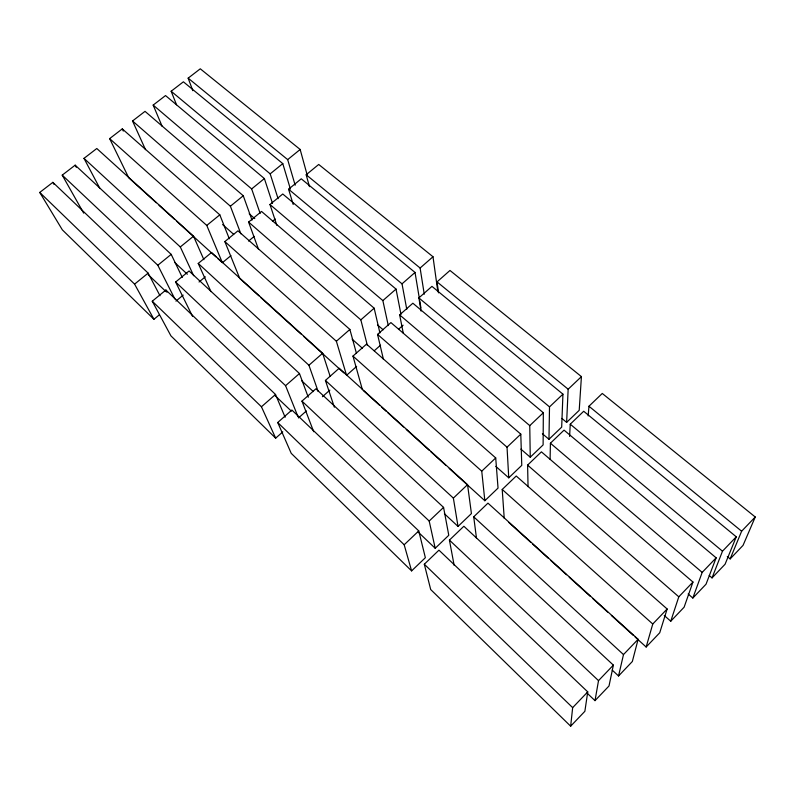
<?xml version="1.0" encoding="UTF-8"?>
<svg xmlns="http://www.w3.org/2000/svg" width="795" height="795" viewBox="0 0 795 795"><rect width="100%" height="100%" fill="white"/><g stroke="black" fill="none" stroke-linecap="round" stroke-linejoin="round"><path stroke-width="1.19" d="M403.264 333.125L399.647 314.89L412.863 303.223L543.333 412.754L543.114 444.912L530.255 457.224L520.894 449.115M542.389 433.712L548.967 439.297L549.514 406.891L562.94 394.161L431.953 286.369L418.885 297.906L421.082 311.084M550.1 459.301L550.418 443.213L564.043 430.145L716.146 557.832L706.03 584.196L692.833 598.039L688.162 593.994M562.94 394.161L561.677 427.124L548.967 439.297M561.876 418.418L566.626 422.384L568.157 389.212L581.423 376.621L449.98 270.459L437.041 281.887L438.562 292.848M569.608 436.415L570.244 424.192L583.709 411.263L736.269 536.814L725.08 564.221L712.042 577.895L709.21 575.491M581.423 376.621L579.207 410.329L566.626 422.384M588.171 415.894L588.956 406.235L602.272 393.455L755.25 516.998L743.047 545.37L730.148 558.905L727.296 556.51M570.661 726.193L572.658 707.639L587.744 691.889L438.959 550.16L424.311 564.221L430.691 589.522L570.661 726.193L584.872 711.296L587.744 691.889M586.948 692.972L595.008 700.653L598.516 680.639L613.372 665.127L463.873 526.25L449.423 540.113L454.154 565.374M613.372 665.127L609.01 685.976L595.008 700.653M612.2 670.076L618.54 675.979L623.489 654.573L638.127 639.289L487.961 503.146L473.711 516.82L476.513 538.384M638.127 639.289L632.343 661.5L618.54 675.979M635.165 637.043L646.156 647.011L652.765 624.005L667.144 608.99L516.233 476.016L502.211 489.462L504.229 518.3M667.144 608.99L659.731 632.77L646.156 647.011M664.262 615.489L670.742 621.223L678.801 596.816L692.962 582.039L541.415 451.858L527.602 465.105L528.049 486.669M692.962 582.039L684.117 607.191L670.742 621.223M692.833 598.039L702.184 572.4L716.146 557.832M712.042 577.895L722.486 551.203L736.269 536.814M730.148 558.905L741.626 531.219L755.25 516.998M411.601 570.889L425.365 557.702L418.766 530.921L291.864 410.031L277.723 422.513L291.228 453.349L411.601 570.889L404.178 544.764L277.723 422.513M418.16 532.044L435.203 548.282L448.778 535.283L443.57 507.389L315.913 388.805L301.961 401.117L313.697 431.725M444.395 513.729L458.019 526.419L471.425 513.58L467.549 484.642L339.187 368.264L325.413 380.417L334.367 407.199M449.205 468.414L484.841 500.731L498.038 488.08L495.712 457.93L366.535 344.116L352.97 356.09L362.401 389.689M495.792 466.357L508.75 477.825L521.768 465.353L520.795 434.14L390.921 322.591L377.546 334.397L383.438 359.37M404.178 544.764L418.766 530.921M435.203 548.282L429.191 521.033L443.57 507.389M458.019 526.419L453.369 498.107L467.549 484.642M484.841 500.731L481.75 471.177L495.712 457.93M508.75 477.825L507.031 447.188L520.795 434.14M530.255 457.224L529.758 425.633L543.333 412.754M285.137 417.256L275.527 394.469L165.887 290.026L152.262 301.216L170.945 335.897L275.676 438.164L282.772 431.874M298.483 417.941L306.373 410.955M322.432 396.715L329.846 390.136M356.617 366.416L346.56 375.329L336.374 341.254L224.846 241.581L237.953 230.818L349.88 329.438L356.418 353.258M374.256 350.774L380.566 345.179M398.643 329.16L403.105 325.205M275.676 438.164L261.446 406.772L275.527 394.469M298.026 416.789L285.574 385.674L299.467 373.531L189.071 270.976L175.615 282.026L192.529 316.321M318.169 391.508L308.927 365.253L322.641 353.258L211.53 252.522L198.233 263.443L210.953 291.636M336.374 341.254L349.88 329.438M367.37 345.457L360.841 319.848L374.167 308.202L261.535 211.44L248.596 222.073L258.554 249.401M388.288 325.572L382.862 300.599L396.029 289.082L282.762 194L269.972 204.504L276.849 225.343M406.762 309.265L402.022 283.845L415.04 272.456L301.255 178.805L288.585 189.21L293.196 204.464M424.262 294.229L420.108 268.024L432.997 256.755L318.716 164.456L306.174 174.761L309.454 186.646M159.994 295.75L148.128 273.122L52.848 182.353L39.75 192.44L62.348 229.864L153.932 319.292L159.437 314.75M175.943 301.096L183.188 295.104M199.058 281.986L205.329 276.799M230.938 255.632L222.371 262.708L206.77 225.432L109.64 138.618L122.271 128.889L219.808 214.829L229.318 238.788M248.557 241.064L254.201 236.393M272.447 221.318L275.239 219.013M153.932 319.292L134.594 284.133L148.128 273.122M174.84 298.93L157.817 265.242L171.193 254.37L75.167 165.161L62.219 175.139L83.674 213.13M193.672 275.726L180.306 246.947L193.523 236.204L96.801 148.506L83.992 158.364L99.842 188.345M206.77 225.432L219.808 214.829M240.865 233.819L230.391 206.213L243.26 195.749L145.028 111.36L132.536 120.979L145.525 149.679M260.154 213.448L251.657 188.922L264.387 178.567L165.529 95.569L153.177 105.089L162.13 126.316M278.091 198.71L270.181 173.857L282.781 163.611L183.387 81.815L171.154 91.236L176.53 104.791M295.164 185.205L287.681 159.616L300.162 149.47L200.28 68.807L188.157 78.148L192.827 90.69M188.157 78.148L287.681 159.616M306.174 174.761L420.108 268.024M437.041 281.887L568.157 389.212M588.956 406.235L741.626 531.219M171.154 91.236L270.181 173.857M288.585 189.21L402.022 283.845M418.885 297.906L549.514 406.891M570.244 424.192L722.486 551.203M153.177 105.089L251.657 188.922M269.972 204.504L382.862 300.599M399.647 314.89L529.758 425.633M550.418 443.213L702.184 572.4M249.193 213.776L254.778 218.605M377.575 324.976L383.17 329.816M132.536 120.979L230.391 206.213M248.596 222.073L360.841 319.848M377.546 334.397L507.031 447.188M527.602 465.105L678.801 596.816M222.61 224.538L233.71 234.356M352.145 339.197L362.331 348.21M352.97 356.09L481.75 471.177M502.211 489.462L652.765 624.005M156.277 202.765L128.74 177.792L109.64 138.618M159.03 205.269L174.642 219.42M176.47 221.08L215.952 256.884M217.79 258.544L221.457 261.873M258.922 295.849L239.752 278.459L224.846 241.581M260.74 297.509L300.917 333.93M303.65 336.414L343.818 372.845M363.315 390.524L379.762 405.44M381.59 407.09L386.161 411.234M387.99 412.893L403.522 426.985M406.265 429.469L429.101 450.179M430.93 451.838L445.558 465.095M508.8 522.454L530.782 542.379M532.61 544.048L548.172 558.16M550.925 560.654L566.487 574.765M569.24 577.259L590.297 596.359M593.04 598.844L607.698 612.13M611.355 615.459L633.337 635.384M83.992 158.364L180.306 246.947M198.233 263.443L308.927 365.253M325.413 380.417L453.369 498.107M473.711 516.82L623.489 654.573M174.721 262.459L187.342 274.225M301.543 380.616L313.319 391.597M62.219 175.139L157.817 265.242M175.615 282.026L285.574 385.674M301.961 401.117L429.191 521.033M449.423 540.113L598.516 680.639M148.168 274.623L166.085 291.705M275.259 395.791L291.338 411.124M39.75 192.44L134.594 284.133M152.262 301.216L261.446 406.772M424.311 564.221L572.658 707.639M52.848 182.353L54.07 184.45M75.167 165.161L76.32 167.298M165.887 290.026L167.01 292.222M171.193 254.37L182.284 277.435M122.271 128.889L123.295 131.076M193.523 236.204L203.888 259.687M299.467 373.531L308.271 397.252M243.26 195.749L252.015 220.136M264.387 178.567L272.476 203.321M322.641 353.258L330.173 376.423M282.781 163.611L290.413 189.101M300.162 149.47L307.248 175.278M374.167 308.202L379.911 332.966M396.029 289.082L400.978 314.373M415.04 272.456L419.313 298.185M419.72 300.629L420.943 307.983M432.997 256.755L437.856 291.685"/></g></svg>
